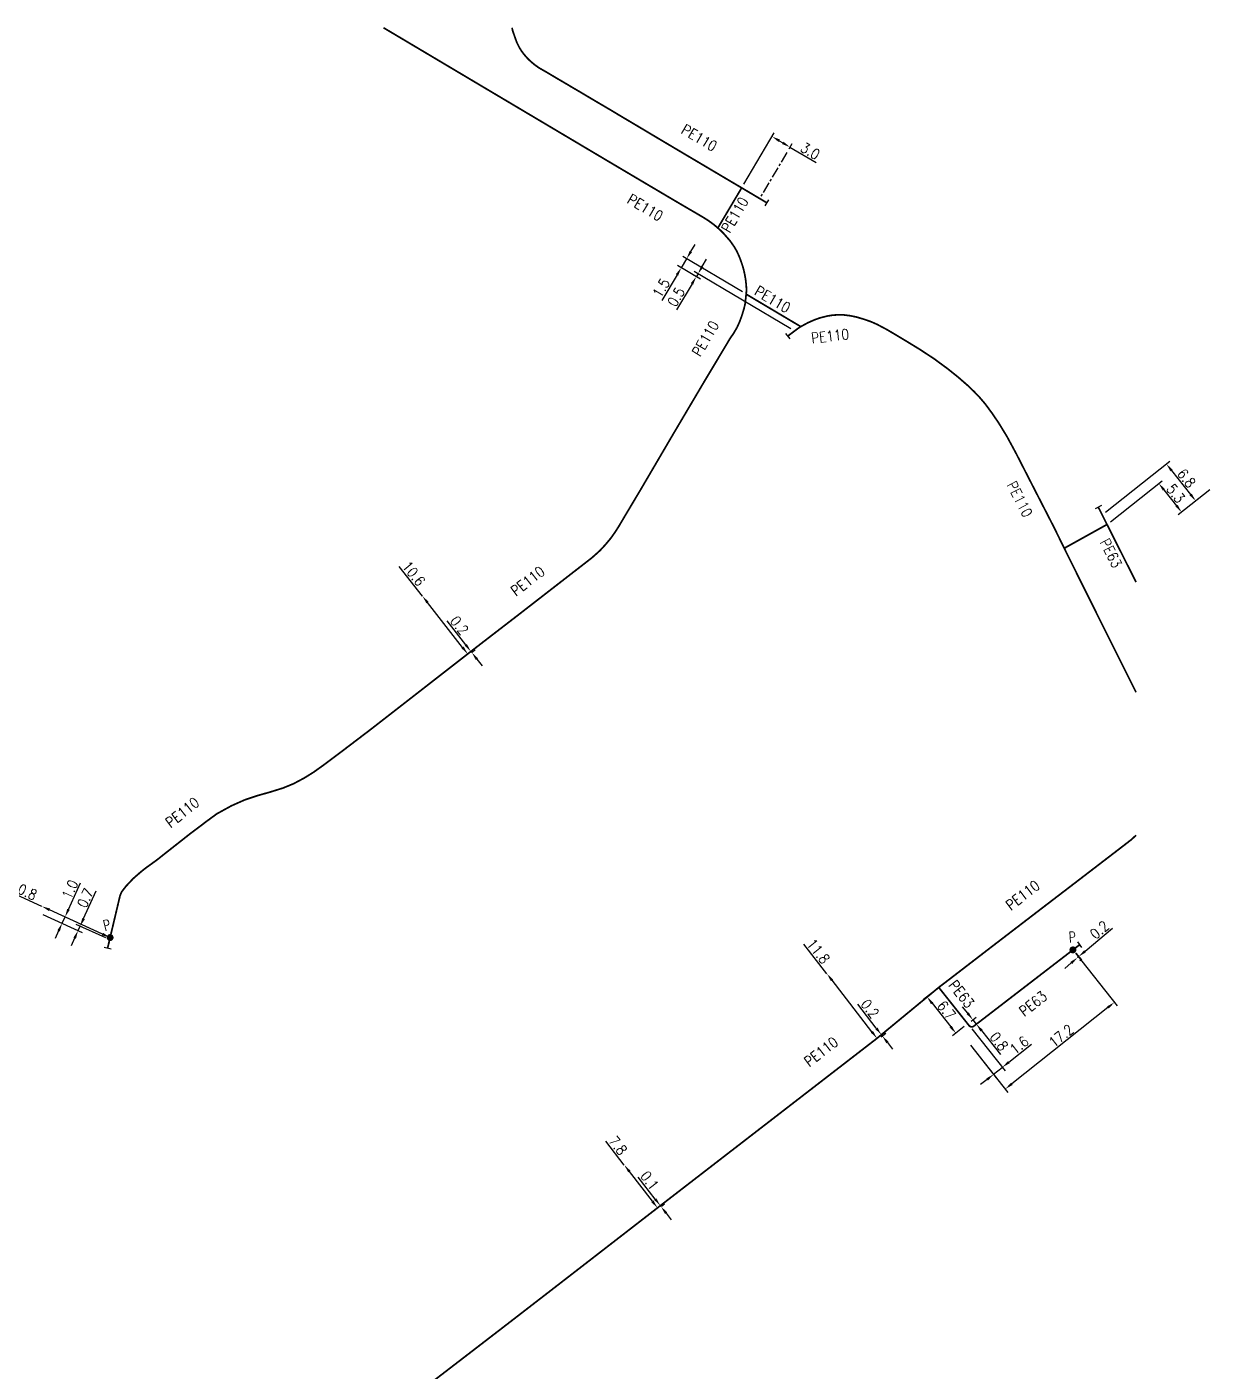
# Model space of a CAD drawing. Header units: millimetres. Extents: x 127511 to 128011, y 140859 to 142000.
# Drawn here: x 127840.3 to 128011.1, y 141806.6 to 142000.1 of the extents above; entities that cross this region are included whole.
import ezdxf
from ezdxf.enums import TextEntityAlignment as Align

# ---------------------------------------------------------------- set-up
doc = ezdxf.new("R2010")
doc.units = ezdxf.units.MM
doc.header["$PDMODE"] = 34
doc.linetypes.add('CENTER', pattern=[50.8, 31.75, -6.35, 6.35, -6.35])
doc.linetypes.add('L_25_PE', pattern=[2000, 1000, 1000])
doc.layers.get('0').update_dxf_attribs({"linetype": 'CONTINUOUS'})
doc.layers.get('Defpoints').update_dxf_attribs({"linetype": 'CONTINUOUS'})
for name, color, linetype in [('L_150', 1, 'CONTINUOUS'), ('L_300', 7, 'CONTINUOUS'), ('L_340', 7, 'CONTINUOUS')]:
    doc.layers.add(name, color=color, linetype=linetype)
doc.styles.add('G_ROMANS', font='ROMANS.SHX', dxfattribs={"width": 0.75})
doc.styles.get("Standard").update_dxf_attribs({"font": 'romans.shx', "width": 0.85})
doc.dimstyles.get("Standard").update_dxf_attribs({"dimtxt": 1.5, "dimasz": 1.2, "dimexe": 0.625, "dimexo": 0.625, "dimgap": 0.25, "dimtad": 1, "dimdec": 1, "dimzin": 0, "dimdsep": 46, "dimtxsty": 'Standard', "dimcen": -0.5, "dimadec": 0, "dimazin": 0, "dimtfac": 1, "dimtdec": 1, "dimtmove": 0, "dimatfit": 3, "dimfxl": 0, "dimtolj": 1, "dimtzin": 0, "dimarcsym": 0})

# ---------------------------------------------------------------- blocks, each defined once
blk = doc.blocks.new('*D33')
at = {"layer": 'Defpoints', "color": 0, "linetype": 'Continuous', "transparency": 16777216}
for p in [(127926.31, 141836.26), (127926.31, 141836.26), (127931.09, 141830.09)]:
    blk.add_point(p, dxfattribs=at)
at = {"layer": 'L_150', "color": 0, "linetype": 'Continuous', "lineweight": -2, "transparency": 16777216}
for p, q in [((127926.31, 141836.26), (127923.64, 141839.71)), ((127930.35, 141831.04), (127927.05, 141835.31))]:
    blk.add_line(p, q, dxfattribs=at)
at = {"layer": 'L_150', "color": 0, "linetype": 'Continuous', "transparency": 16777216}
for points in [[(127927.21, 141835.43), (127926.89, 141835.19), (127926.31, 141836.26)], [(127930.51, 141831.16), (127930.19, 141830.91), (127931.09, 141830.09)]]:
    blk.add_solid(points, dxfattribs=at)
at = {"layer": 'L_150', "color": 0, "linetype": 'Continuous', "transparency": 16777216, "insert": (127925.4, 141839.07), "char_height": 1.5, "attachment_point": 5, "rotation": 307.7252}
blk.add_mtext('\\A1;7.8', dxfattribs=at)
blk = doc.blocks.new('*D34')
at = {"layer": 'Defpoints', "color": 0, "linetype": 'Continuous', "transparency": 16777216}
for p in [(127931.09, 141830.09), (127931.6, 141830.28), (127931.19, 141829.96)]:
    blk.add_point(p, dxfattribs=at)
at = {"layer": 'L_150', "color": 0, "linetype": 'Continuous', "lineweight": -2, "transparency": 16777216}
for p, q in [((127930.76, 141831.36), (127928.31, 141834.52)), ((127931.6, 141830.28), (127931.5, 141830.41)), ((127931.58, 141830.47), (127931.99, 141830.79)), ((127931.68, 141830.34), (127932.09, 141830.66)), ((127932.33, 141829.33), (127933.07, 141828.38))]:
    blk.add_line(p, q, dxfattribs=at)
at = {"layer": 'L_150', "color": 0, "linetype": 'Continuous', "transparency": 16777216}
for points in [[(127930.92, 141831.48), (127930.61, 141831.23), (127931.5, 141830.41)], [(127932.49, 141829.45), (127932.17, 141829.21), (127931.6, 141830.28)]]:
    blk.add_solid(points, dxfattribs=at)
at = {"layer": 'L_150', "color": 0, "linetype": 'Continuous', "transparency": 16777216, "insert": (127929.96, 141834.03), "char_height": 1.5, "attachment_point": 5, "rotation": 307.7252}
blk.add_mtext('\\A1;0.1', dxfattribs=at)
blk = doc.blocks.new('*D35')
at = {"layer": 'Defpoints', "color": 0, "linetype": 'Continuous', "transparency": 16777216}
for p in [(127955.48, 141863.8), (127955.48, 141863.8), (127962.7, 141854.5)]:
    blk.add_point(p, dxfattribs=at)
at = {"layer": 'L_150', "color": 0, "linetype": 'Continuous', "lineweight": -2, "transparency": 16777216}
for p, q in [((127955.48, 141863.8), (127952.17, 141868.07)), ((127961.96, 141855.45), (127956.22, 141862.85))]:
    blk.add_line(p, q, dxfattribs=at)
at = {"layer": 'L_150', "color": 0, "linetype": 'Continuous', "transparency": 16777216}
for points in [[(127956.38, 141862.98), (127956.06, 141862.73), (127955.48, 141863.8)], [(127962.12, 141855.57), (127961.8, 141855.33), (127962.7, 141854.5)]]:
    blk.add_solid(points, dxfattribs=at)
at = {"layer": 'L_150', "color": 0, "linetype": 'Continuous', "transparency": 16777216, "insert": (127954.25, 141867.02), "char_height": 1.5, "attachment_point": 5, "rotation": 307.8083}
blk.add_mtext('\\A1;11.8', dxfattribs=at)
blk = doc.blocks.new('*D36')
at = {"layer": 'Defpoints', "color": 0, "linetype": 'Continuous', "transparency": 16777216}
for p in [(127962.7, 141854.5), (127962.82, 141854.35), (127963.46, 141854.85)]:
    blk.add_point(p, dxfattribs=at)
at = {"layer": 'L_150', "color": 0, "linetype": 'Continuous', "lineweight": -2, "transparency": 16777216}
for p, q in [((127962.6, 141855.95), (127959.92, 141859.41)), ((127963.19, 141854.89), (127963.83, 141855.39)), ((127963.31, 141854.73), (127963.96, 141855.23)), ((127963.46, 141854.85), (127963.34, 141855)), ((127964.2, 141853.9), (127964.93, 141852.95))]:
    blk.add_line(p, q, dxfattribs=at)
at = {"layer": 'L_150', "color": 0, "linetype": 'Continuous', "transparency": 16777216}
for points in [[(127962.76, 141856.07), (127962.45, 141855.83), (127963.34, 141855)], [(127964.36, 141854.02), (127964.04, 141853.78), (127963.46, 141854.85)]]:
    blk.add_solid(points, dxfattribs=at)
at = {"layer": 'L_150', "color": 0, "linetype": 'Continuous', "transparency": 16777216, "insert": (127961.69, 141858.77), "char_height": 1.5, "attachment_point": 5, "rotation": 307.8083}
blk.add_mtext('\\A1;0.2', dxfattribs=at)
blk = doc.blocks.new('*D37')
at = {"layer": 'Defpoints', "color": 0, "linetype": 'Continuous', "transparency": 16777216}
for p in [(127975.95, 141856.34), (127975.78, 141853.99), (127979.49, 141849.32)]:
    blk.add_point(p, dxfattribs=at)
at = {"layer": 'L_150', "color": 0, "linetype": 'Continuous', "lineweight": -2, "transparency": 16777216}
for p, q in [((127976.34, 141855.85), (127981.13, 141849.83)), ((127976.17, 141853.5), (127979.88, 141848.83)), ((127981.68, 141851.06), (127984.96, 141853.67)), ((127979.49, 141849.32), (127980.74, 141850.32)), ((127978.55, 141848.57), (127977.61, 141847.83))]:
    blk.add_line(p, q, dxfattribs=at)
at = {"layer": 'L_150', "color": 0, "linetype": 'Continuous', "transparency": 16777216}
for points in [[(127981.56, 141851.22), (127981.81, 141850.91), (127980.74, 141850.32)], [(127978.43, 141848.73), (127978.68, 141848.42), (127979.49, 141849.32)]]:
    blk.add_solid(points, dxfattribs=at)
at = {"layer": 'L_150', "color": 0, "linetype": 'Continuous', "transparency": 16777216, "insert": (127983.17, 141853.52), "char_height": 1.5, "attachment_point": 5, "rotation": 38.4688}
blk.add_mtext('\\A1;1.6', dxfattribs=at)
blk = doc.blocks.new('*D38')
at = {"layer": 'Defpoints', "color": 0, "linetype": 'Continuous', "transparency": 16777216}
for p in [(127976.5, 141857.17), (127975.76, 141856.59), (127976.26, 141855.96)]:
    blk.add_point(p, dxfattribs=at)
at = {"layer": 'L_150', "color": 0, "linetype": 'Continuous', "lineweight": -2, "transparency": 16777216}
for p, q in [((127975.76, 141858.11), (127975.01, 141859.05)), ((127976.25, 141856.97), (127976.99, 141857.56)), ((127976.5, 141857.17), (127977, 141856.55)), ((127976.75, 141856.35), (127977.49, 141856.94)), ((127977.75, 141855.61), (127980.47, 141852.19))]:
    blk.add_line(p, q, dxfattribs=at)
at = {"layer": 'L_150', "color": 0, "linetype": 'Continuous', "transparency": 16777216}
for points in [[(127975.91, 141858.24), (127975.6, 141857.99), (127976.5, 141857.17)], [(127977.91, 141855.73), (127977.59, 141855.48), (127977, 141856.55)]]:
    blk.add_solid(points, dxfattribs=at)
at = {"layer": 'L_150', "color": 0, "linetype": 'Continuous', "transparency": 16777216, "insert": (127980.26, 141854.05), "char_height": 1.5, "attachment_point": 5, "rotation": 308.4688}
blk.add_mtext('\\A1;0.8', dxfattribs=at)
blk = doc.blocks.new('*D39')
at = {"layer": 'Defpoints', "color": 0, "linetype": 'Continuous', "transparency": 16777216}
for p in [(127971.59, 141861.83), (127974.06, 141855.23), (127975.76, 141856.59)]:
    blk.add_point(p, dxfattribs=at)
at = {"layer": 'L_150', "color": 0, "linetype": 'Continuous', "lineweight": -2, "transparency": 16777216}
for p, q in [((127971.1, 141861.44), (127969.4, 141860.09)), ((127970.63, 141859.54), (127973.31, 141856.17)), ((127975.27, 141856.2), (127973.57, 141854.84))]:
    blk.add_line(p, q, dxfattribs=at)
at = {"layer": 'L_150', "color": 0, "linetype": 'Continuous', "transparency": 16777216}
for points in [[(127970.79, 141859.66), (127970.48, 141859.41), (127969.89, 141860.48)], [(127973.47, 141856.29), (127973.15, 141856.04), (127974.06, 141855.23)]]:
    blk.add_solid(points, dxfattribs=at)
at = {"layer": 'L_150', "color": 0, "linetype": 'Continuous', "transparency": 16777216, "insert": (127972.7, 141858.54), "char_height": 1.5, "attachment_point": 5, "rotation": 308.4688}
blk.add_mtext('\\A1;6.7', dxfattribs=at)
blk = doc.blocks.new('*D40')
at = {"layer": 'Defpoints', "color": 0, "linetype": 'Continuous', "transparency": 16777216}
for p in [(127990.91, 141867.23), (127991.51, 141866.21), (127991.58, 141866.13)]:
    blk.add_point(p, dxfattribs=at)
at = {"layer": 'L_340', "color": 0, "linetype": 'Continuous', "lineweight": -2, "transparency": 16777216}
for p, q in [((127992.65, 141867.03), (127996.59, 141870.38)), ((127990.67, 141865.35), (127989.75, 141864.57)), ((127991.31, 141866.75), (127992.14, 141865.78)), ((127991.58, 141866.13), (127991.73, 141866.26)), ((127991.92, 141865.73), (127991.99, 141865.65))]:
    blk.add_line(p, q, dxfattribs=at)
at = {"layer": 'L_340', "color": 0, "linetype": 'Continuous', "transparency": 16777216}
for points in [[(127992.52, 141867.18), (127992.78, 141866.88), (127991.73, 141866.26)], [(127990.54, 141865.5), (127990.8, 141865.2), (127991.58, 141866.13)]]:
    blk.add_solid(points, dxfattribs=at)
at = {"layer": 'L_340', "color": 0, "linetype": 'Continuous', "transparency": 16777216, "insert": (127994.73, 141870.11), "char_height": 1.5, "attachment_point": 5, "rotation": 40.336}
blk.add_mtext('\\A1;0.2', dxfattribs=at)
blk = doc.blocks.new('*D41')
at = {"layer": 'Defpoints', "color": 0, "linetype": 'Continuous', "transparency": 16777216}
for p in [(127990.91, 141867.23), (127975.78, 141853.99), (127981.17, 141847.2)]:
    blk.add_point(p, dxfattribs=at)
at = {"layer": 'L_340', "color": 0, "linetype": 'Continuous', "lineweight": -2, "transparency": 16777216}
for p, q in [((127991.29, 141866.74), (127997.28, 141859.2)), ((127995.96, 141858.95), (127982.11, 141847.95)), ((127976.17, 141853.5), (127981.56, 141846.71))]:
    blk.add_line(p, q, dxfattribs=at)
at = {"layer": 'L_340', "color": 0, "linetype": 'Continuous', "transparency": 16777216}
for points in [[(127995.83, 141859.1), (127996.08, 141858.79), (127996.89, 141859.69)], [(127981.99, 141848.11), (127982.24, 141847.79), (127981.17, 141847.2)]]:
    blk.add_solid(points, dxfattribs=at)
at = {"layer": 'L_340', "color": 0, "linetype": 'Continuous', "transparency": 16777216, "insert": (127989.21, 141854.86), "char_height": 1.5, "attachment_point": 5, "rotation": 38.4688}
blk.add_mtext('\\A1;17.2', dxfattribs=at)
blk = doc.blocks.new('L_340_07')
at = {"color": 0, "linetype": 'Continuous', "const_width": 0.25, "flags": 128}
blk.add_lwpolyline([(0, 0), (1.25, 0)], dxfattribs=at)
at = {"color": 0, "linetype": 'Continuous', "flags": 128}
blk.add_lwpolyline([(1.25, -0.5), (1.25, 0.5)], dxfattribs=at)
at = {"color": 0, "linetype": 'Continuous', "width": 0.75, "flags": 3}
for tag, p in [('DEF_LEG', (0.72, -3.47)), ('DEF_COUP', (0.72, -5.97)), ('DEF_TYPE', (0.72, -8.47))]:
    blk.add_attdef(tag, text='', height=1.2, dxfattribs=at).set_placement(p, align=Align.MIDDLE)
blk = doc.blocks.new('L_300_12')
at = {"color": 0, "linetype": 'Continuous', "const_width": 0.497, "flags": 128}
blk.add_lwpolyline([(-0.25, 0, 1), (0.25, 0, 1)], format="xyb", close=True, dxfattribs=at)
at = {"color": 0, "linetype": 'Continuous', "style": 'G_ROMANS', "width": 0.75}
blk.add_text('P', height=1.5, dxfattribs=at).set_placement((0, 1.85), align=Align.MIDDLE)
at = {"color": 0, "linetype": 'Continuous', "width": 0.75, "flags": 3}
for tag, p in [('DEF_LEG', (0, -5)), ('DEF_COUP', (0, -7.5)), ('DEF_TYPE', (0, -10))]:
    blk.add_attdef(tag, text='', height=1.2, dxfattribs=at).set_placement(p, align=Align.MIDDLE)
blk = doc.blocks.new('*D42')
at = {"layer": 'Defpoints', "color": 0, "linetype": 'Continuous', "transparency": 16777216}
for p in [(128011.1, 141933.85), (128006.57, 141930.25), (127995.82, 141928.48)]:
    blk.add_point(p, dxfattribs=at)
at = {"layer": 'L_150', "color": 0, "linetype": 'Continuous', "lineweight": -2, "transparency": 16777216}
for p, q in [((127996.31, 141928.87), (128003.76, 141934.79)), ((128004.02, 141933.46), (128005.82, 141931.19)), ((128010.61, 141933.46), (128006.08, 141929.86))]:
    blk.add_line(p, q, dxfattribs=at)
at = {"layer": 'L_150', "color": 0, "linetype": 'Continuous', "transparency": 16777216}
for points in [[(128004.17, 141933.59), (128003.86, 141933.34), (128003.27, 141934.4)], [(128005.98, 141931.32), (128005.67, 141931.07), (128006.57, 141930.25)]]:
    blk.add_solid(points, dxfattribs=at)
at = {"layer": 'L_150', "color": 0, "linetype": 'Continuous', "transparency": 16777216, "insert": (128005.7, 141932.95), "char_height": 1.5, "attachment_point": 5, "rotation": 308.4807}
blk.add_mtext('\\A1;5.3', dxfattribs=at)
blk = doc.blocks.new('*D43')
at = {"layer": 'Defpoints', "color": 0, "linetype": 'Continuous', "transparency": 16777216}
for p in [(128011.1, 141933.85), (128008.6, 141931.87), (127995.13, 141929.85)]:
    blk.add_point(p, dxfattribs=at)
at = {"layer": 'L_340', "color": 0, "linetype": 'Continuous', "lineweight": -2, "transparency": 16777216}
for p, q in [((127995.62, 141930.24), (128004.86, 141937.58)), ((128005.12, 141936.25), (128007.85, 141932.81)), ((128010.61, 141933.46), (128008.11, 141931.48))]:
    blk.add_line(p, q, dxfattribs=at)
at = {"layer": 'L_340', "color": 0, "linetype": 'Continuous', "transparency": 16777216}
for points in [[(128005.27, 141936.38), (128004.96, 141936.13), (128004.37, 141937.19)], [(128008.01, 141932.93), (128007.7, 141932.68), (128008.6, 141931.87)]]:
    blk.add_solid(points, dxfattribs=at)
at = {"layer": 'L_340', "color": 0, "linetype": 'Continuous', "transparency": 16777216, "insert": (128007.27, 141935.15), "char_height": 1.5, "attachment_point": 5, "rotation": 308.4807}
blk.add_mtext('\\A1;6.8', dxfattribs=at)
blk = doc.blocks.new('*D44')
at = {"layer": 'Defpoints', "color": 0, "linetype": 'Continuous', "transparency": 16777216}
for p in [(127934.51, 141965.45), (127937.83, 141963.48), (127943.86, 141961.64)]:
    blk.add_point(p, dxfattribs=at)
at = {"layer": 'L_150', "color": 0, "linetype": 'Continuous', "lineweight": -2, "transparency": 16777216}
for p, q in [((127935.89, 141967.77), (127936.5, 141968.8)), ((127937.29, 141963.8), (127933.98, 141965.77)), ((127935.28, 141966.74), (127934.51, 141965.45)), ((127943.32, 141961.96), (127934.74, 141967.06)), ((127933.9, 141964.42), (127931.71, 141960.74))]:
    blk.add_line(p, q, dxfattribs=at)
at = {"layer": 'L_150', "color": 0, "linetype": 'Continuous', "transparency": 16777216}
for points in [[(127935.72, 141967.87), (127936.06, 141967.67), (127935.28, 141966.74)], [(127933.73, 141964.52), (127934.07, 141964.31), (127934.51, 141965.45)]]:
    blk.add_solid(points, dxfattribs=at)
at = {"layer": 'L_150', "color": 0, "linetype": 'Continuous', "transparency": 16777216, "insert": (127931.62, 141962.53), "char_height": 1.5, "attachment_point": 5, "rotation": 59.2893}
blk.add_mtext('\\A1;1.5', dxfattribs=at)
blk = doc.blocks.new('*D45')
at = {"layer": 'Defpoints', "color": 0, "linetype": 'Continuous', "transparency": 16777216}
for p in [(127936.67, 141964.16), (127937.83, 141963.48), (127950.83, 141956.34)]:
    blk.add_point(p, dxfattribs=at)
at = {"layer": 'L_340', "color": 0, "linetype": 'Continuous', "lineweight": -2, "transparency": 16777216}
for p, q in [((127937.54, 141965.63), (127938.16, 141966.66)), ((127937.29, 141963.8), (127936.14, 141964.48)), ((127950.29, 141956.66), (127936.39, 141964.91)), ((127936.93, 141964.59), (127936.67, 141964.16)), ((127936.06, 141963.13), (127933.83, 141959.37))]:
    blk.add_line(p, q, dxfattribs=at)
at = {"layer": 'L_340', "color": 0, "linetype": 'Continuous', "transparency": 16777216}
for points in [[(127937.37, 141965.73), (127937.71, 141965.52), (127936.93, 141964.59)], [(127935.89, 141963.23), (127936.23, 141963.03), (127936.67, 141964.16)]]:
    blk.add_solid(points, dxfattribs=at)
at = {"layer": 'L_340', "color": 0, "linetype": 'Continuous', "transparency": 16777216, "insert": (127933.78, 141961.25), "char_height": 1.5, "attachment_point": 5, "rotation": 59.2893}
blk.add_mtext('\\A1;0.5', dxfattribs=at)
blk = doc.blocks.new('*D46')
at = {"layer": 'Defpoints', "color": 0, "linetype": 'Continuous', "transparency": 16777216}
for p in [(127897.24, 141918.18), (127897.24, 141918.18), (127903.76, 141909.84)]:
    blk.add_point(p, dxfattribs=at)
at = {"layer": 'L_150', "color": 0, "linetype": 'Continuous', "lineweight": -2, "transparency": 16777216}
for p, q in [((127897.24, 141918.18), (127893.91, 141922.44)), ((127903.02, 141910.78), (127897.98, 141917.24))]:
    blk.add_line(p, q, dxfattribs=at)
at = {"layer": 'L_150', "color": 0, "linetype": 'Continuous', "transparency": 16777216}
for points in [[(127898.13, 141917.36), (127897.82, 141917.12), (127897.24, 141918.18)], [(127903.18, 141910.91), (127902.86, 141910.66), (127903.76, 141909.84)]]:
    blk.add_solid(points, dxfattribs=at)
at = {"layer": 'L_150', "color": 0, "linetype": 'Continuous', "transparency": 16777216, "insert": (127895.99, 141921.4), "char_height": 1.5, "attachment_point": 5, "rotation": 308.0124}
blk.add_mtext('\\A1;10.6', dxfattribs=at)
blk = doc.blocks.new('*D47')
at = {"layer": 'Defpoints', "color": 0, "linetype": 'Continuous', "transparency": 16777216}
for p in [(127903.76, 141909.84), (127903.88, 141909.68), (127904.35, 141910.04)]:
    blk.add_point(p, dxfattribs=at)
at = {"layer": 'L_150', "color": 0, "linetype": 'Continuous', "lineweight": -2, "transparency": 16777216}
for p, q in [((127903.48, 141911.14), (127900.79, 141914.59)), ((127904.35, 141910.04), (127904.22, 141910.2)), ((127904.25, 141910.22), (127904.72, 141910.58)), ((127904.38, 141910.06), (127904.84, 141910.43)), ((127905.09, 141909.1), (127905.82, 141908.15))]:
    blk.add_line(p, q, dxfattribs=at)
at = {"layer": 'L_150', "color": 0, "linetype": 'Continuous', "transparency": 16777216}
for points in [[(127903.64, 141911.27), (127903.33, 141911.02), (127904.22, 141910.2)], [(127905.24, 141909.22), (127904.93, 141908.97), (127904.35, 141910.04)]]:
    blk.add_solid(points, dxfattribs=at)
at = {"layer": 'L_150', "color": 0, "linetype": 'Continuous', "transparency": 16777216, "insert": (127902.56, 141913.95), "char_height": 1.5, "attachment_point": 5, "rotation": 308.0124}
blk.add_mtext('\\A1;0.2', dxfattribs=at)
blk = doc.blocks.new('*D48')
at = {"layer": 'Defpoints', "color": 0, "linetype": 'Continuous', "transparency": 16777216}
for p in [(127842.03, 141872.6), (127847.66, 141870.02), (127852.2, 141868.71)]:
    blk.add_point(p, dxfattribs=at)
at = {"layer": 'L_340', "color": 0, "linetype": 'Continuous', "lineweight": -2, "transparency": 16777216}
for p, q in [((127848.45, 141871.75), (127850.27, 141875.72)), ((127842.6, 141872.34), (127848.23, 141869.76)), ((127851.63, 141868.97), (127847.39, 141870.91)), ((127847.16, 141868.93), (127846.66, 141867.84)), ((127847.66, 141870.02), (127847.95, 141870.65))]:
    blk.add_line(p, q, dxfattribs=at)
at = {"layer": 'L_340', "color": 0, "linetype": 'Continuous', "transparency": 16777216}
for points in [[(127848.27, 141871.83), (127848.64, 141871.66), (127847.95, 141870.65)], [(127846.98, 141869.01), (127847.35, 141868.84), (127847.66, 141870.02)]]:
    blk.add_solid(points, dxfattribs=at)
at = {"layer": 'L_340', "color": 0, "linetype": 'Continuous', "transparency": 16777216, "insert": (127848.7, 141874.69), "char_height": 1.5, "attachment_point": 5, "rotation": 65.4073}
blk.add_mtext('\\A1;0.7', dxfattribs=at)
blk = doc.blocks.new('*D49')
at = {"layer": 'Defpoints', "color": 0, "linetype": 'Continuous', "transparency": 16777216}
for p in [(127842.03, 141872.6), (127845.36, 141871.07), (127852.27, 141869.01)]:
    blk.add_point(p, dxfattribs=at)
at = {"layer": 'L_300', "color": 0, "linetype": 'Continuous', "lineweight": -2, "transparency": 16777216}
for p, q in [((127846.28, 141873.07), (127848.02, 141876.88)), ((127842.6, 141872.34), (127845.93, 141870.81)), ((127851.7, 141869.27), (127845.21, 141872.24)), ((127845.36, 141871.07), (127845.78, 141871.98)), ((127844.86, 141869.98), (127844.36, 141868.89))]:
    blk.add_line(p, q, dxfattribs=at)
at = {"layer": 'L_300', "color": 0, "linetype": 'Continuous', "transparency": 16777216}
for points in [[(127846.1, 141873.15), (127846.46, 141872.99), (127845.78, 141871.98)], [(127844.68, 141870.06), (127845.04, 141869.9), (127845.36, 141871.07)]]:
    blk.add_solid(points, dxfattribs=at)
at = {"layer": 'L_300', "color": 0, "linetype": 'Continuous', "transparency": 16777216, "insert": (127846.49, 141875.94), "char_height": 1.5, "attachment_point": 5, "rotation": 65.4073}
blk.add_mtext('\\A1;1.0', dxfattribs=at)
blk = doc.blocks.new('*D50')
at = {"layer": 'Defpoints', "color": 0, "linetype": 'Continuous', "transparency": 16777216}
for p in [(127842.45, 141873.5), (127842.45, 141873.5), (127852.27, 141869.01)]:
    blk.add_point(p, dxfattribs=at)
at = {"layer": 'L_300', "color": 0, "linetype": 'Continuous', "lineweight": -2, "transparency": 16777216}
for p, q in [((127842.45, 141873.5), (127837.53, 141875.75)), ((127851.18, 141869.51), (127843.54, 141873.01))]:
    blk.add_line(p, q, dxfattribs=at)
at = {"layer": 'L_300', "color": 0, "linetype": 'Continuous', "transparency": 16777216}
for points in [[(127843.62, 141873.19), (127843.46, 141872.82), (127842.45, 141873.5)], [(127851.26, 141869.69), (127851.09, 141869.33), (127852.27, 141869.01)]]:
    blk.add_solid(points, dxfattribs=at)
at = {"layer": 'L_300', "color": 0, "linetype": 'Continuous', "transparency": 16777216, "insert": (127839.86, 141875.79), "char_height": 1.5, "attachment_point": 5, "rotation": 335.4073}
blk.add_mtext('\\A1;10.8', dxfattribs=at)
blk = doc.blocks.new('*D51')
at = {"layer": 'Defpoints', "color": 0, "linetype": 'Continuous', "transparency": 16777216}
for p in [(127949.71, 141982.03), (127950.17, 141982.81), (127943.21, 141976.95)]:
    blk.add_point(p, dxfattribs=at)
at = {"layer": 'L_150', "color": 0, "linetype": 'Continuous', "lineweight": -2, "transparency": 16777216}
for p, q in [((127943.53, 141977.48), (127947.91, 141984.88)), ((127948.63, 141983.73), (127949.14, 141983.42)), ((127950.03, 141982.56), (127950.49, 141983.35)), ((127950.17, 141982.81), (127953.93, 141980.58))]:
    blk.add_line(p, q, dxfattribs=at)
at = {"layer": 'L_150', "color": 0, "linetype": 'Continuous', "transparency": 16777216}
for points in [[(127948.73, 141983.9), (127948.52, 141983.56), (127947.59, 141984.34)], [(127949.24, 141983.59), (127949.04, 141983.25), (127950.17, 141982.81)]]:
    blk.add_solid(points, dxfattribs=at)
at = {"layer": 'L_150', "color": 0, "linetype": 'Continuous', "transparency": 16777216, "insert": (127953.08, 141982.25), "char_height": 1.5, "attachment_point": 5, "rotation": 329.3177}
blk.add_mtext('\\A1;3.0', dxfattribs=at)

msp = doc.modelspace()

# ---------------------------------------------------------------- linework, layer by layer
at = {"layer": 'L_150', "linetype": 'L_25_PE', "const_width": 0.25, "flags": 128}
for points in [[(127891.64, 142000), (127896.42, 141997.16), (127905.89, 141991.53), (127912.98, 141987.32), (127923.82, 141980.88), (127930.1, 141977.16), (127934.09, 141974.8), (127937.56, 141972.77), (127938.3, 141972.31), (127939, 141971.81), (127939.29, 141971.59), (127939.78, 141971.17), (127940.12, 141970.87), (127940.64, 141970.35), (127941.54, 141969.32), (127942.17, 141968.42), (127942.52, 141967.8), (127942.77, 141967.26), (127943, 141966.71), (127943.32, 141965.79), (127943.49, 141965.2), (127943.65, 141964.48), (127943.78, 141963.76), (127943.87, 141962.91), (127943.89, 141962.54), (127943.89, 141962.05), (127943.86, 141961.64), (127943.86, 141961.64), (127943.86, 141961.64), (127943.86, 141961.64), (127943.72, 141960.31), (127943.55, 141959.57), (127943.22, 141958.49), (127942.91, 141957.66), (127942.55, 141956.86), (127942.05, 141956), (127941.54, 141955.27), (127940.99, 141954.34), (127937.82, 141949.05), (127933.23, 141941.29), (127928.67, 141933.51), (127926.39, 141929.69), (127925.57, 141928.3), (127925.05, 141927.47), (127924.49, 141926.68), (127924.27, 141926.39), (127924.04, 141926.11), (127923.52, 141925.5), (127922.79, 141924.71), (127921.65, 141923.69), (127918.26, 141921.06), (127910.76, 141915.24), (127906.23, 141911.75), (127903.76, 141909.84), (127894.44, 141902.59), (127889.76, 141898.95), (127885.71, 141895.87), (127882.98, 141893.82), (127881.53, 141892.79), (127880.24, 141891.99), (127878.73, 141891.18), (127877.18, 141890.54), (127875.29, 141889.95), (127873.54, 141889.46), (127871.65, 141888.83), (127869.72, 141887.97), (127867.63, 141886.82), (127866.2, 141885.77), (127863.76, 141883.93), (127861.59, 141882.22), (127859.92, 141880.91), (127859.27, 141880.39), (127858.91, 141880.11), (127857.91, 141879.39), (127857.2, 141878.87), (127856.52, 141878.31), (127855.58, 141877.49), (127854.56, 141876.4), (127853.93, 141875.59), (127853.7, 141875.04), (127852.27, 141869.01), (127852.2, 141868.71)], [(127910.14, 142000), (127910.24, 141999.56), (127910.51, 141998.78), (127910.85, 141997.84), (127911.22, 141997.11), (127911.57, 141996.56), (127911.9, 141996.14), (127912.21, 141995.77), (127912.54, 141995.43), (127912.79, 141995.19), (127913.43, 141994.65), (127914.01, 141994.24), (127914.75, 141993.81), (127915.31, 141993.49), (127916.65, 141992.69), (127918.12, 141991.83), (127918.65, 141991.51), (127919.95, 141990.75), (127921.8, 141989.65), (127924.42, 141988.11), (127925.38, 141987.53), (127928.26, 141985.82), (127931.38, 141983.96), (127934.75, 141981.96), (127937.67, 141980.23), (127941.06, 141978.22), (127943.21, 141976.95), (127945.79, 141975.42)], [(127943.21, 141976.95), (127939.78, 141971.17)], [(127943.86, 141961.64), (127951.72, 141956.97)], [(127950.83, 141956.34), (127950.83, 141956.34), (127950.83, 141956.34), (127950.83, 141956.34), (127950.83, 141956.34), (127951.31, 141956.7), (127951.72, 141956.97), (127952.75, 141957.53), (127953.73, 141957.96), (127954.5, 141958.23), (127955.52, 141958.49), (127956.33, 141958.62), (127957.28, 141958.68), (127957.86, 141958.66), (127958.81, 141958.54), (127959.27, 141958.45), (127959.74, 141958.35), (127960.92, 141958), (127961.83, 141957.68), (127962.71, 141957.29), (127964.11, 141956.55), (127965.28, 141955.86), (127966.98, 141954.84), (127968.88, 141953.68), (127970.93, 141952.33), (127972.81, 141950.95), (127974.34, 141949.73), (127975.81, 141948.45), (127976.68, 141947.61), (127977.43, 141946.83), (127978.23, 141945.9), (127979.19, 141944.61), (127980.03, 141943.38), (127980.3, 141942.97), (127981.41, 141941.15), (127982.73, 141938.71), (127984.74, 141934.78), (127988.17, 141928.1), (127989.66, 141925.06), (127994.35, 141915.63), (127998.15, 141908.02), (128000, 141904.33)], [(127995.13, 141929.85), (127995.13, 141929.85), (127995.82, 141928.48), (128000, 141920.19)], [(127995.82, 141928.48), (127989.66, 141925.06)], [(128000, 141883.73), (127999.29, 141883.08), (127997.16, 141881.44), (127990.64, 141876.44), (127986.51, 141873.28), (127979.18, 141867.66), (127972.94, 141862.86), (127971.59, 141861.83), (127962.7, 141854.5), (127931.09, 141830.09), (127922.71, 141823.6), (127915.71, 141818.18), (127908.51, 141812.62), (127898.17, 141804.67), (127895.65, 141802.72), (127892.09, 141800.12), (127888.66, 141797.8), (127885.42, 141795.79), (127884.09, 141795.03), (127881.1, 141793.44), (127876.97, 141791.53), (127872.75, 141789.8), (127869.27, 141788.47), (127867.02, 141787.74), (127865.34, 141787.29), (127864.01, 141787), (127863.33, 141786.88), (127862.32, 141786.72)], [(127971.59, 141861.83), (127971.59, 141861.83)]]:
    msp.add_lwpolyline(points, dxfattribs=at)
msp.add_lwpolyline([(127971.59, 141861.83), (127975.95, 141856.34, 0.40964), (127976.65, 141856.26), (127986.28, 141863.67), (127990.23, 141866.71), (127990.91, 141867.23)], format="xyb", dxfattribs=at)
at = {"layer": 'L_340', "color": 7, "linetype": 'CENTER', "ltscale": 0.05, "flags": 128}
msp.add_lwpolyline([(127949.71, 141982.03), (127945.79, 141975.42)], dxfattribs=at)

# ---------------------------------------------------------------- block references
at = {"layer": 'L_300'}
for p, rotation in [((127852.27, 141869.01), 15), ((127990.91, 141867.23), 2.964332467443469)]:
    msp.add_blockref('L_300_12', p, dxfattribs=dict(at, rotation=rotation))
at = {"layer": 'L_340'}
for p, rotation in [((127945.79, 141975.42), 329.3531806562085), ((127950.83, 141956.34), 217.0364340909692), ((127995.13, 141929.85), 116.7227722143632), ((127852.2, 141868.71), 256.6715683322527), ((127990.91, 141867.23), 37.6786171973572)]:
    msp.add_blockref('L_340_07', p, dxfattribs=dict(at, rotation=rotation))

# ---------------------------------------------------------------- texts
at = {"layer": 'L_150', "linetype": 'Continuous', "width": 0.85}
for s, rotation, p in [('PE110', 329.2958, (127934.37, 141984.91)), ('PE110', 329.2893, (127926.6, 141974.85)), ('PE110', 59.3177, (127941.48, 141970.34)), ('PE110', 329.2893, (127944.94, 141961.64)), ('PE110', 59.4299, (127937.24, 141952.51)), ('PE110', 6.8994, (127953.32, 141954.54)), ('PE110', 297.0727, (127981.34, 141934.21)), ('PE63', 296.7472, (127994.74, 141925.96)), ('PE110', 37.5735, (127910.69, 141918.08)), ('PE110', 38.818, (127861.01, 141884.74)), ('PE110', 37.6842, (127981.98, 141872.84)), ('PE63', 308.5394, (127972.92, 141862.12)), ('PE63', 38.0629, (127983.91, 141857.56)), ('PE110', 37.6842, (127952.94, 141850.31))]:
    msp.add_text(s, height=1.5, rotation=rotation, dxfattribs=at).set_placement(p)

# ---------------------------------------------------------------- dimensions: what is measured, and where the dimension line sits
at = {"layer": 'L_150', "linetype": 'Continuous'}
for base, p1, p2, angle, picture, middle in [((127950.17, 141982.81), (127943.21, 141976.95), (127949.71, 141982.03), 149.3177, '*D51', (127952.57, 141981.39)), ((127934.51, 141965.45), (127943.86, 141961.64), (127937.83, 141963.48), 59.2893, '*D44', (127932.48, 141962.02)), ((128006.57, 141930.25), (127995.82, 141928.48), (128011.1, 141933.85), 128.4807, '*D42', (128004.92, 141932.33)), ((127904.35, 141910.04), (127903.76, 141909.84), (127903.88, 141909.68), 128.0124, '*D47', (127901.77, 141913.34)), ((127974.06, 141855.23), (127971.59, 141861.83), (127975.76, 141856.59), 128.4688, '*D39', (127971.92, 141857.92)), ((127963.46, 141854.85), (127962.7, 141854.5), (127962.82, 141854.35), 127.8083, '*D36', (127960.9, 141858.15)), ((127976.5, 141857.17), (127976.26, 141855.96), (127975.76, 141856.59), 308.4688, '*D38', (127979.48, 141853.43)), ((127979.49, 141849.32), (127975.95, 141856.34), (127975.78, 141853.99), 38.4688, '*D37', (127983.79, 141852.74)), ((127926.31, 141836.26), (127931.09, 141830.09), (127926.31, 141836.26), 307.7252, '*D33', (127924.61, 141838.46))]:
    dim = msp.add_linear_dim(base=base, p1=p1, p2=p2, angle=angle, dimstyle='Standard', dxfattribs=at)
    dim.commit()
    dim.dimension.update_dxf_attribs({"geometry": picture, "text_midpoint": middle, "dimtype": 160})
for base, p1, p2, angle, text, picture, middle in [((127897.24, 141918.18), (127903.76, 141909.84), (127897.24, 141918.18), 308.0124, '10.6', '*D46', (127895.2, 141920.79)), ((127955.48, 141863.8), (127962.7, 141854.5), (127955.48, 141863.8), 307.8083, '11.8', '*D35', (127953.46, 141866.41)), ((127931.6, 141830.28), (127931.09, 141830.09), (127931.19, 141829.96), 127.7252, '0.1', '*D34', (127929.17, 141833.41))]:
    dim = msp.add_linear_dim(base=base, p1=p1, p2=p2, angle=angle, text=text, dimstyle='Standard', dxfattribs=at)
    dim.commit()
    dim.dimension.update_dxf_attribs({"geometry": picture, "text_midpoint": middle, "dimtype": 160})
at = {"layer": 'L_300', "linetype": 'Continuous'}
for base, p2, angle, picture, middle in [((127842.45, 141873.5), (127842.45, 141873.5), 335.4073, '*D50', (127839.45, 141874.88)), ((127845.36, 141871.07), (127842.03, 141872.6), 65.4073, '*D49', (127847.4, 141875.52))]:
    dim = msp.add_linear_dim(base=base, p1=(127852.27, 141869.01), p2=p2, angle=angle, dimstyle='Standard', dxfattribs=at)
    dim.commit()
    dim.dimension.update_dxf_attribs({"geometry": picture, "text_midpoint": middle, "dimtype": 160})
at = {"layer": 'L_340', "linetype": 'Continuous'}
for base, p1, p2, angle, picture, middle in [((127936.67, 141964.16), (127950.83, 141956.34), (127937.83, 141963.48), 59.2893, '*D45', (127934.64, 141960.74)), ((128008.6, 141931.87), (127995.13, 141929.85), (128011.1, 141933.85), 128.4807, '*D43', (128006.49, 141934.53)), ((127847.66, 141870.02), (127852.2, 141868.71), (127842.03, 141872.6), 65.4073, '*D48', (127849.61, 141874.28)), ((127991.58, 141866.13), (127990.91, 141867.23), (127991.51, 141866.21), 40.336, '*D40', (127995.38, 141869.35))]:
    dim = msp.add_linear_dim(base=base, p1=p1, p2=p2, angle=angle, dimstyle='Standard', dxfattribs=at)
    dim.commit()
    dim.dimension.update_dxf_attribs({"geometry": picture, "text_midpoint": middle, "dimtype": 160})
dim = msp.add_linear_dim(base=(127981.17, 141847.2), p1=(127990.91, 141867.23), p2=(127975.78, 141853.99), angle=38.4688, text='17.2', dimstyle='Standard', dxfattribs=at)
dim.commit()
dim.dimension.update_dxf_attribs({"geometry": '*D41', "text_midpoint": (127989.83, 141854.08), "dimtype": 160})

doc.saveas('drawing.dxf')
